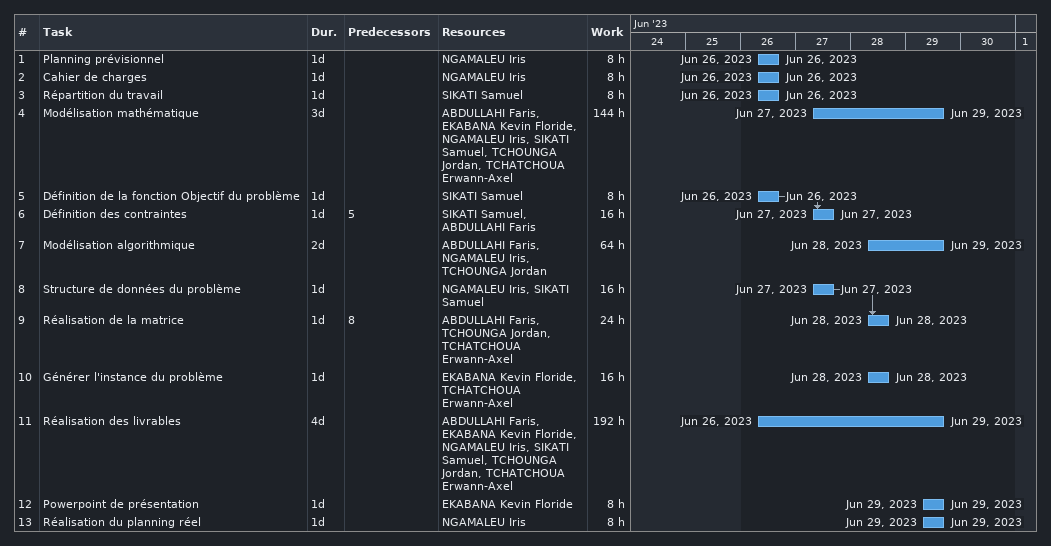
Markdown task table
| ID | Task | Duration | Start | Finish | Predecessors | Resources | Work (h) |
|---|---|---|---|---|---|---|---|
| 1 | Planning prévisionnel | 1d | 2023-06-26 | 2023-06-26 |  | NGAMALEU Iris | 8 |
| 2 | Cahier de charges | 1d | 2023-06-26 | 2023-06-26 |  | NGAMALEU Iris | 8 |
| 3 | Répartition du travail | 1d | 2023-06-26 | 2023-06-26 |  | SIKATI Samuel | 8 |
| 4 | Modélisation mathématique | 3d | 2023-06-27 | 2023-06-29 |  | ABDULLAHI Faris, EKABANA Kevin Floride, NGAMALEU Iris, SIKATI Samuel, TCHOUNGA Jordan, TCHATCHOUA Erwann-Axel | 144 |
| 5 | Définition de la fonction Objectif du problème | 1d | 2023-06-26 | 2023-06-26 |  | SIKATI Samuel | 8 |
| 6 | Définition des contraintes | 1d | 2023-06-27 | 2023-06-27 | 5 | SIKATI Samuel, ABDULLAHI Faris | 16 |
| 7 | Modélisation algorithmique | 2d | 2023-06-28 | 2023-06-29 |  | ABDULLAHI Faris, NGAMALEU Iris, TCHOUNGA Jordan | 64 |
| 8 | Structure de données du problème | 1d | 2023-06-27 | 2023-06-27 |  | NGAMALEU Iris, SIKATI Samuel | 16 |
| 9 | Réalisation de la matrice | 1d | 2023-06-28 | 2023-06-28 | 8 | ABDULLAHI Faris, TCHOUNGA Jordan, TCHATCHOUA Erwann-Axel | 24 |
| 10 | Générer l'instance du problème | 1d | 2023-06-28 | 2023-06-28 |  | EKABANA Kevin Floride, TCHATCHOUA Erwann-Axel | 16 |
| 11 | Réalisation des livrables | 4d | 2023-06-26 | 2023-06-29 |  | ABDULLAHI Faris, EKABANA Kevin Floride, NGAMALEU Iris, SIKATI Samuel, TCHOUNGA Jordan, TCHATCHOUA Erwann-Axel | 192 |
| 12 | Powerpoint de présentation | 1d | 2023-06-29 | 2023-06-29 |  | EKABANA Kevin Floride | 8 |
| 13 | Réalisation du planning réel | 1d | 2023-06-29 | 2023-06-29 |  | NGAMALEU Iris | 8 |
